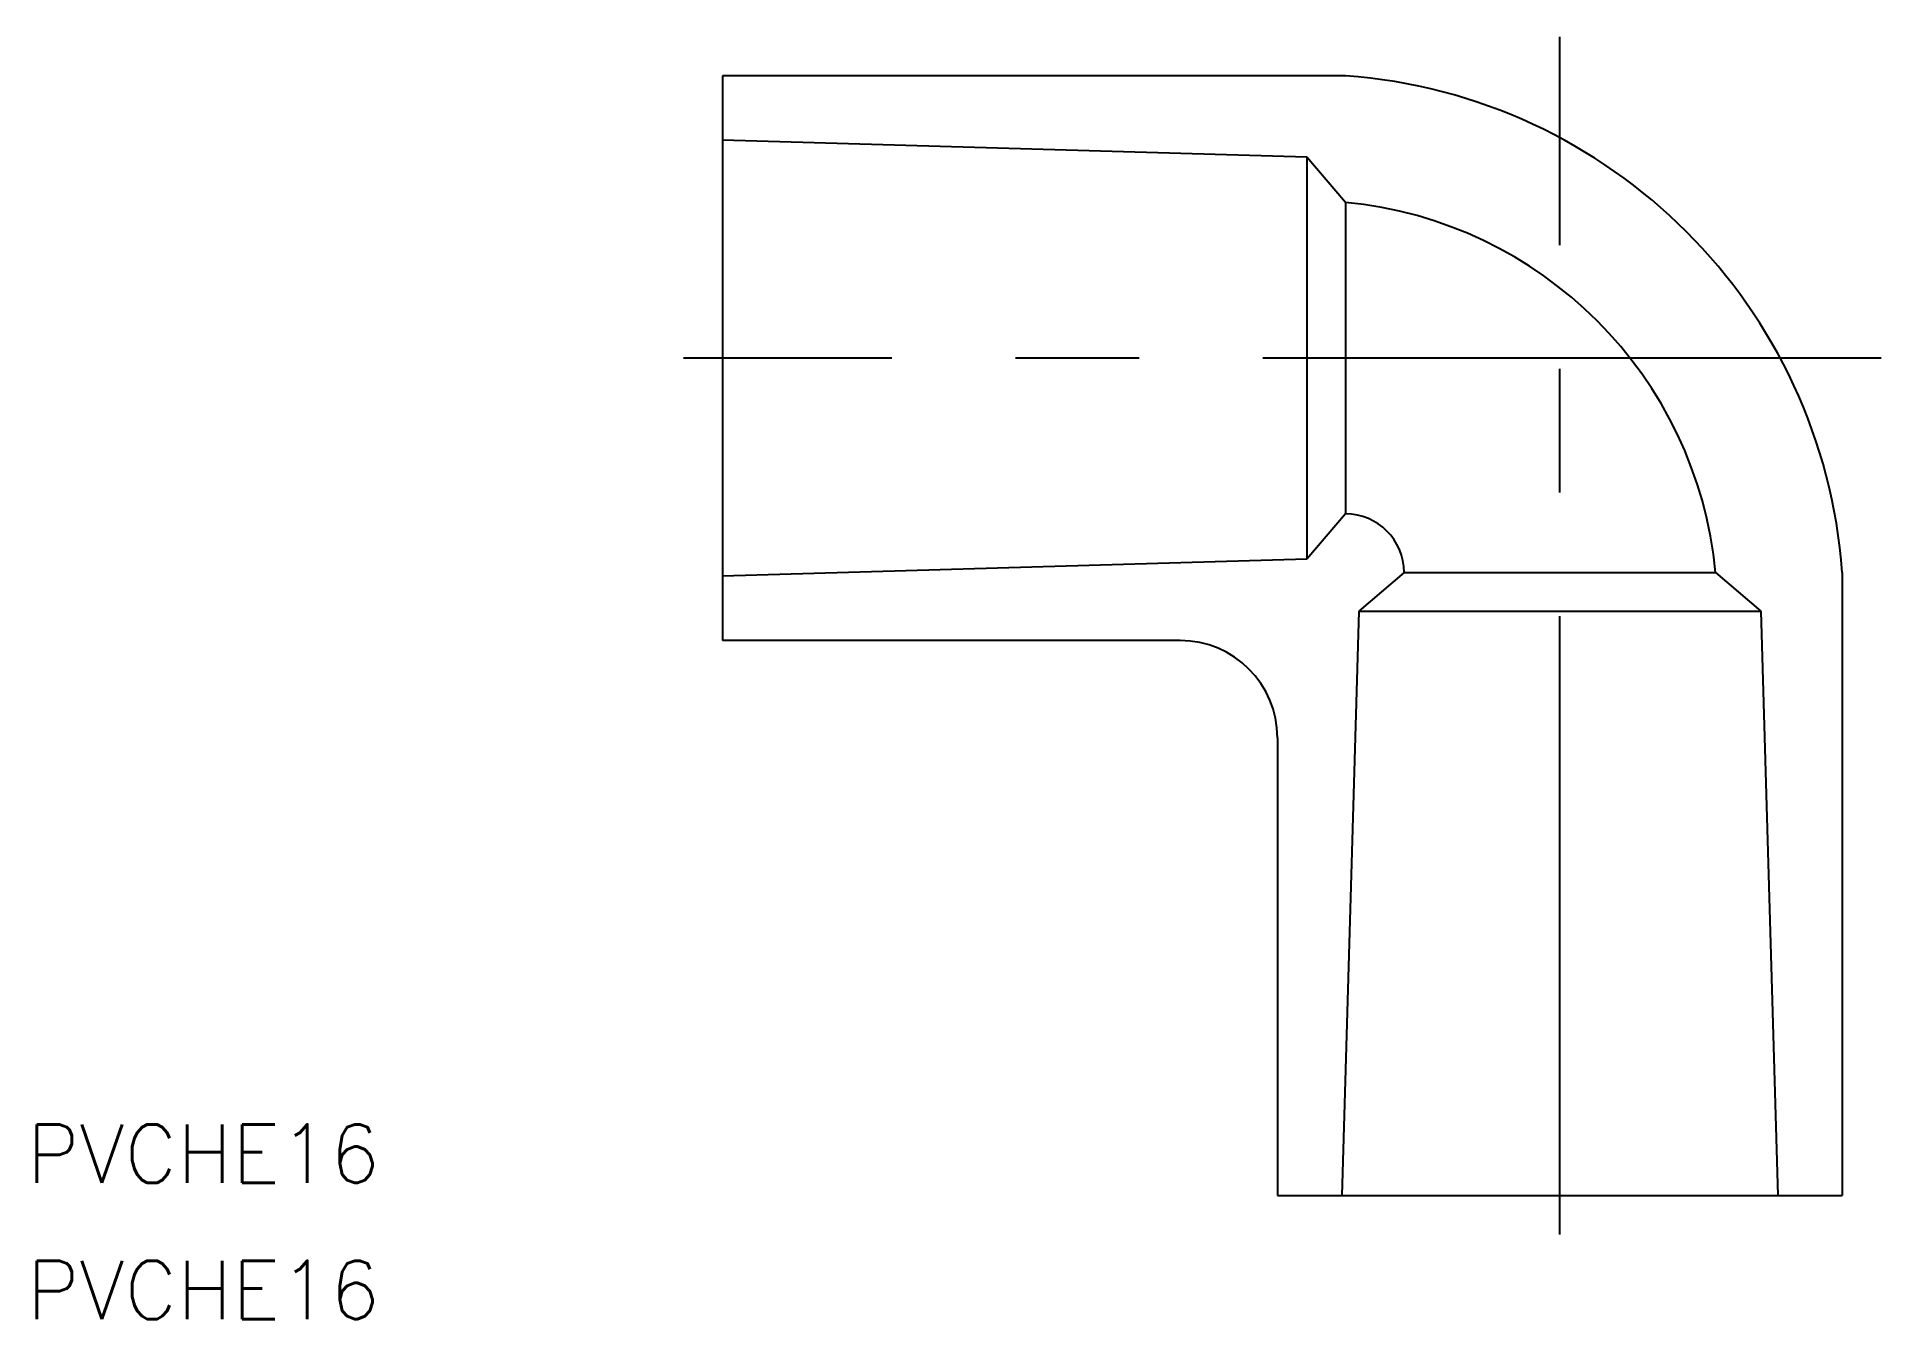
# Model space of a CAD drawing. Extents: x -35.2 to 59.5, y -49.3 to 16.5.
import ezdxf

# ---------------------------------------------------------------- set-up
doc = ezdxf.new("R2010")
doc.units = 0
doc.linetypes.add('CENTER', pattern=[50.8, 31.75, -6.35, 6.35, -6.35])
doc.layers.get('0').update_dxf_attribs({"linetype": 'CONTINUOUS'})
doc.layers.add('CENTER', color=1, linetype='CENTER')
doc.styles.get("Standard").update_dxf_attribs({"font": 'txt.shx', "height": 3, "bigfont": 'bigfont.shx'})

msp = doc.modelspace()

# ---------------------------------------------------------------- linework, layer by layer
at = {"color": 7, "linetype": 'CONTINUOUS'}
for p, q in [((32, 14.5), (0, 14.5)), ((0, 14.5), (0, -14.5)), ((30, 10.318), (0, 11.2)), ((30, 10.318), (30, -10.318)), ((32, 8), (30, 10.318)), ((32, 8), (32, -8)), ((32, -8), (30, -10.318)), ((30, -10.318), (0, -11.2)), ((35, -11), (32.682, -13)), ((35, -11), (51, -11)), ((51, -11), (53.318, -13)), ((57.5, -11), (57.5, -43)), ((32.682, -13), (31.8, -43)), ((32.682, -13), (53.318, -13)), ((53.318, -13), (54.2, -43)), ((23.5, -14.5), (0, -14.5)), ((28.5, -19.5), (28.5, -43)), ((28.5, -43), (57.5, -43))]:
    msp.add_line(p, q, dxfattribs=at)
for centre, radius, start, end in [((30, -13), 27.573, 4.15964, 85.84036), ((30, -13), 21.095, 5.44033, 84.55967), ((32, -11), 3, 0, 90), ((23.5, -19.5), 5, 0, 90)]:
    msp.add_arc(centre, radius, start, end, dxfattribs=at)
at = {"layer": 'CENTER', "color": 1, "linetype": 'CENTER'}
for p, q in [((43, -45), (43, 16.5)), ((59.5, 0), (-2, 0))]:
    msp.add_line(p, q, dxfattribs=at)

# ---------------------------------------------------------------- texts
at = {"color": 7, "linetype": 'CONTINUOUS'}
for p in [(-35.725, -42.347), (-35.725, -49.347)]:
    msp.add_text('PVCHE16', height=3, dxfattribs=at).set_placement(p)

doc.saveas('drawing.dxf')
